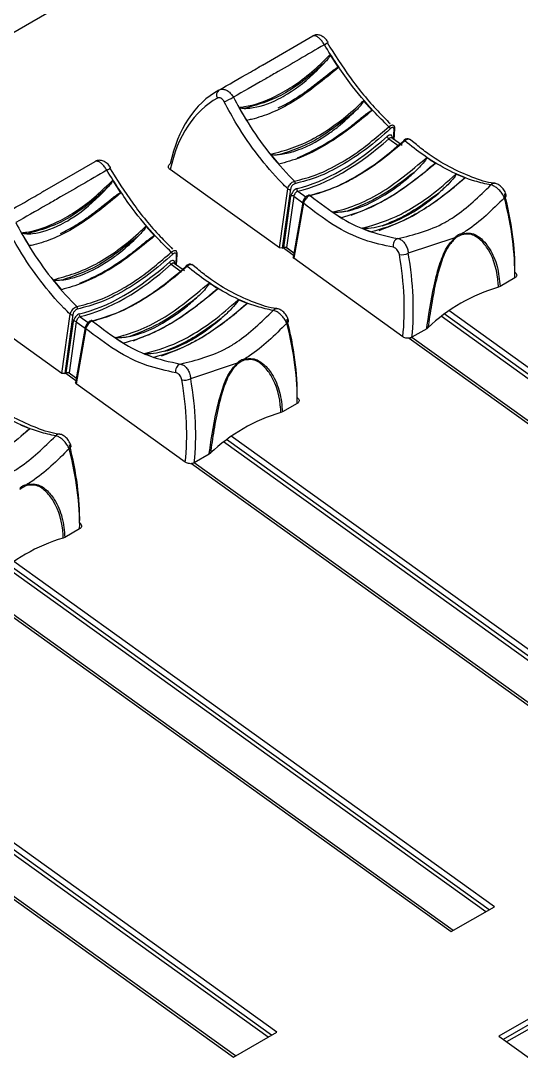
# Model space of a CAD drawing. Header units: inches. Extents: x 1.2 to 43.4, y 1.7 to 28.6.
# Drawn here: x 6.815 to 7.936, y 14.562 to 16.892 of the extents above; entities that cross this region are included whole.
import ezdxf

# ---------------------------------------------------------------- set-up
doc = ezdxf.new("R2010")
doc.units = ezdxf.units.IN
doc.header["$MEASUREMENT"] = 0

msp = doc.modelspace()

# ---------------------------------------------------------------- linework, layer by layer
for p, q in [((12.3361, 20.0625), (2.016, 14.1048)), ((7.3565, 16.7929), (7.469, 16.8582)), ((7.5265, 16.7876), (7.5082, 16.8164)), ((7.602, 16.6911), (7.5825, 16.7128)), ((7.3035, 16.6982), (7.3209, 16.6689)), ((7.65, 16.6265), (7.6511, 16.6487)), ((7.6512, 16.6256), (7.6524, 16.6508)), ((7.6391, 16.6277), (7.6623, 16.611)), ((7.6457, 16.6296), (7.6456, 16.6296)), ((7.6688, 16.613), (7.6457, 16.6296)), ((7.647, 16.6305), (7.6469, 16.6287)), ((7.6979, 16.6173), (7.6857, 16.6269)), ((7.3747, 16.593), (7.3932, 16.5706)), ((6.8694, 16.5116), (6.9819, 16.577)), ((7.3942, 16.383), (7.15, 16.5586)), ((7.8098, 16.5399), (7.7893, 16.5483)), ((7.0394, 16.5064), (7.0211, 16.5352)), ((7.3942, 16.383), (7.4128, 16.5155)), ((7.4193, 16.5149), (7.4007, 16.3825)), ((7.4039, 16.3844), (7.4201, 16.4995)), ((7.4265, 16.4989), (7.4104, 16.384)), ((7.4265, 16.4989), (7.4466, 16.4845)), ((7.4356, 16.5102), (7.4536, 16.4973)), ((7.9021, 16.5015), (7.902, 16.5018)), ((7.4468, 16.4858), (7.4251, 16.3623)), ((7.4481, 16.4833), (7.4264, 16.3598)), ((7.1149, 16.4099), (7.0954, 16.4316)), ((7.5797, 16.4273), (7.6004, 16.419)), ((6.8164, 16.417), (6.8338, 16.3877)), ((7.7871, 16.406), (7.6827, 16.3712)), ((7.4007, 16.3825), (7.3942, 16.383)), ((7.4007, 16.3825), (7.4039, 16.3844)), ((7.4029, 16.3838), (7.426, 16.3672)), ((7.4104, 16.384), (7.4039, 16.3844)), ((7.4268, 16.3716), (7.4084, 16.3849)), ((7.4104, 16.384), (7.4269, 16.3721)), ((7.1629, 16.3453), (7.164, 16.3675)), ((7.1641, 16.3444), (7.1653, 16.3695)), ((7.4264, 16.3598), (7.4251, 16.3623)), ((7.6707, 16.1842), (7.4264, 16.3598)), ((7.152, 16.3465), (7.1752, 16.3298)), ((7.1586, 16.3483), (7.1585, 16.3484)), ((7.1817, 16.3318), (7.1586, 16.3484)), ((7.1599, 16.3493), (7.1598, 16.3475)), ((7.2107, 16.3361), (7.1986, 16.3457)), ((6.8876, 16.3118), (6.9061, 16.2894)), ((7.9213, 16.3158), (7.8882, 16.2967)), ((7.8882, 16.2967), (7.8847, 16.2951)), ((6.9071, 16.1018), (6.6629, 16.2774)), ((7.3227, 16.2587), (7.3022, 16.2671)), ((8.8498, 15.4688), (7.7737, 16.2426)), ((6.9071, 16.1018), (6.9257, 16.2343)), ((6.9322, 16.2337), (6.9136, 16.1013)), ((6.9168, 16.1032), (6.933, 16.2183)), ((6.9394, 16.2177), (6.9233, 16.1028)), ((6.9394, 16.2177), (6.9595, 16.2033)), ((6.9485, 16.229), (6.9664, 16.2161)), ((7.4149, 16.2203), (7.4149, 16.2206)), ((8.8304, 15.4576), (7.7562, 16.2299)), ((8.8382, 15.4621), (7.7631, 16.2351)), ((6.9597, 16.2046), (6.938, 16.0811)), ((6.961, 16.2021), (6.9393, 16.0786)), ((7.724, 16.2019), (7.6909, 16.1828)), ((7.7268, 16.204), (7.724, 16.2019)), ((7.6849, 16.181), (8.753, 15.4129)), ((8.7575, 15.4155), (7.6906, 16.1827)), ((7.0926, 16.1461), (7.1133, 16.1378)), ((7.3, 16.1248), (7.1956, 16.09)), ((6.9136, 16.1013), (6.9071, 16.1018)), ((6.9136, 16.1013), (6.9168, 16.1032)), ((6.9158, 16.1026), (6.9389, 16.086)), ((6.9233, 16.1028), (6.9168, 16.1032)), ((6.9397, 16.0904), (6.9212, 16.1037)), ((6.9233, 16.1028), (6.9398, 16.0909)), ((6.9393, 16.0786), (6.938, 16.0811)), ((7.1836, 15.9029), (6.9393, 16.0786)), ((7.4342, 16.0346), (7.4011, 16.0155)), ((7.4011, 16.0155), (7.3975, 16.0139)), ((6.8355, 15.9775), (6.8151, 15.9859)), ((8.3627, 15.1876), (7.2866, 15.9614)), ((6.9278, 15.9391), (6.9277, 15.9394)), ((8.3432, 15.1763), (7.2691, 15.9487)), ((8.351, 15.1808), (7.276, 15.9539)), ((7.2369, 15.9207), (7.2038, 15.9016)), ((7.2397, 15.9228), (7.2369, 15.9207)), ((7.1978, 15.8998), (8.2659, 15.1317)), ((8.2704, 15.1343), (7.2035, 15.9015)), ((6.9471, 15.7534), (6.914, 15.7343)), ((6.914, 15.7343), (6.9104, 15.7327)), ((7.8561, 14.8951), (6.782, 15.6675)), ((7.8639, 14.8996), (6.7889, 15.6727)), ((7.8756, 14.9064), (6.7995, 15.6802)), ((6.7107, 15.6186), (7.7788, 14.8505)), ((7.7833, 14.8531), (6.7164, 15.6203)), ((7.369, 14.6139), (6.2949, 15.3863)), ((7.3768, 14.6184), (6.3018, 15.3915)), ((7.3885, 14.6252), (6.3124, 15.399)), ((6.2236, 15.3374), (7.2917, 14.5693)), ((7.2962, 14.5719), (6.2293, 15.339)), ((7.7788, 14.8505), (7.8756, 14.9064)), ((8.2256, 14.8126), (7.8852, 14.6161)), ((8.224, 14.7986), (7.8953, 14.6089)), ((8.2239, 14.7885), (7.903, 14.6033)), ((7.2917, 14.5693), (7.3885, 14.6252)), ((7.8852, 14.6161), (8.1586, 14.4195))]:
    msp.add_line(p, q)
at = {"flags": 128}
for points in [[(7.6723, 16.6239), (7.6724, 16.6239), (7.6728, 16.624), (7.6732, 16.6239), (7.6737, 16.6237), (7.6744, 16.6234), (7.675, 16.6229)], [(7.8979, 16.4954), (7.8997, 16.4967), (7.901, 16.498), (7.9018, 16.4994), (7.9022, 16.5006), (7.9021, 16.5015)], [(7.1852, 16.3427), (7.1853, 16.3427), (7.1856, 16.3428), (7.1861, 16.3427), (7.1866, 16.3425), (7.1873, 16.3422), (7.1879, 16.3417)], [(7.4108, 16.2142), (7.4126, 16.2155), (7.4139, 16.2168), (7.4147, 16.2182), (7.415, 16.2194), (7.4149, 16.2203)], [(6.9237, 15.933), (6.9255, 15.9343), (6.9268, 15.9356), (6.9276, 15.937), (6.9279, 15.9382), (6.9278, 15.9391)]]:
    msp.add_lwpolyline(points, dxfattribs=at)
for centre, radius, start, end in [((7.4753, 16.8766), 0.0428, 297.3118, 310.9943), ((7.2666, 16.7264), 0.0131, 127.163, 213.8889), ((6.6713, 17.8966), 1.329, 296.8121, 297.8003), ((7.6327, 16.6464), 0.0106, 21.5822, 51.6612), ((7.6498, 16.651), 0.00263, 298.4953, 353.1506), ((7.645, 16.6362), 0.0103, 199.6557, 235.2398), ((7.6485, 16.6279), 0.00302, 120.564, 150.5224), ((7.6731, 16.6232), 0.00101, 142.0854, 203.2951), ((6.9882, 16.5954), 0.0428, 297.3118, 310.9943), ((7.4236, 16.5289), 0.00575, 341.645, 41.8254), ((7.8757, 16.5179), 0.0101, 83.9843, 141.2611), ((7.4166, 16.5211), 0.00675, 236.3057, 293.6507), ((7.4228, 16.4933), 0.00675, 56.3071, 113.6461), ((7.4391, 16.5146), 0.0057, 162.5333, 231.1743), ((7.4609, 16.4983), 0.00314, 46.5134, 100.3833), ((7.4495, 16.4856), 0.00267, 175.7105, 239.3007), ((7.6647, 16.3892), 0.0157, 108.7616, 197.2758), ((7.7675, 16.3988), 0.0209, 14.6957, 20.0139), ((7.7796, 16.4141), 0.0231, 356.756, 2.2007), ((7.1456, 16.3652), 0.0106, 21.5803, 51.6625), ((7.1627, 16.3698), 0.00263, 298.4953, 353.1506), ((7.6683, 16.4009), 0.033, 260.5459, 295.8415), ((7.1578, 16.355), 0.0103, 199.6561, 235.2399), ((7.1614, 16.3467), 0.00302, 120.564, 150.5224), ((7.186, 16.342), 0.00101, 142.0932, 203.2874), ((7.9939, 15.9237), 0.3872, 106.3815, 133.6131), ((6.9365, 16.2477), 0.00575, 341.6441, 41.8264), ((7.3886, 16.2367), 0.0101, 83.9842, 141.2611), ((6.9294, 16.2399), 0.00675, 236.3044, 293.6526), ((6.9357, 16.2121), 0.00675, 56.3057, 113.648), ((6.952, 16.2334), 0.0057, 162.5333, 231.1752), ((6.9738, 16.2171), 0.00314, 46.5124, 100.3843), ((6.9623, 16.2044), 0.00267, 175.7135, 239.3022), ((7.2804, 16.1176), 0.0209, 14.6953, 20.0144), ((7.2925, 16.1329), 0.0231, 356.7519, 2.2048), ((7.1776, 16.1079), 0.0157, 108.7619, 197.2754), ((7.1812, 16.1197), 0.033, 260.5457, 295.8417), ((7.5067, 15.6425), 0.3872, 106.3815, 133.6131), ((6.9014, 15.9555), 0.0101, 83.9846, 141.2608), ((6.8053, 15.8517), 0.0232, 356.7639, 2.1927), ((7.0196, 15.3613), 0.3872, 106.3815, 133.6131)]:
    msp.add_arc(centre, radius, start, end)
for centre, major_axis, ratio, start_param, end_param in [((7.4906, 16.3045), (-0.2278, 0.4346), 0.609477, 0.015514, 0.635757), ((7.4806, 16.2992), (-0.2206, 0.4222), 0.610422, 0.01635, 0.636592), ((7.6372, 16.6243), (0.0079, 0.0113), 0.513883, 5.597097, 7.424621), ((7.5675, 16.9179), (0.2683, 0.3841), 0.513883, 3.664852, 4.283029), ((7.5707, 16.9157), (0.2709, 0.3878), 0.513775, 3.664923, 4.2831), ((7.6404, 16.622), (0.00521, 0.00757), 0.519406, 6.272431, 7.420905), ((7.4298, 16.5046), (0.0079, 0.0113), 0.513883, 0.52326, 2.350784), ((7.433, 16.5023), (0.00521, 0.00757), 0.519406, 0.519543, 2.347068), ((7.4932, 16.6121), (-0.324, 0.5157), 0.54313, 3.836956, 4.184286), ((7.483, 16.6057), (-0.3312, 0.5282), 0.54393, 3.83737, 4.1847), ((7.2401, 16.466), (-0.2821, 0.5398), 0.610422, 3.882904, 4.230235), ((7.2502, 16.4713), (-0.2893, 0.5523), 0.609678, 3.882247, 4.229577), ((7.0803, 16.6367), (0.2683, 0.3841), 0.513883, 3.664852, 4.283029), ((7.0836, 16.6345), (0.2709, 0.3878), 0.513775, 3.664923, 4.2831), ((7.1501, 16.3431), (0.0079, 0.0113), 0.513883, 5.597097, 7.424621), ((7.1533, 16.3408), (0.00521, 0.00757), 0.519406, 6.272431, 7.420905), ((6.9427, 16.2233), (0.0079, 0.0113), 0.513883, 0.52326, 2.350784), ((6.9459, 16.2211), (0.00521, 0.00757), 0.519406, 0.519543, 2.347068), ((7.0061, 16.3309), (-0.324, 0.5157), 0.54313, 3.836956, 4.184286), ((6.9959, 16.3245), (-0.3312, 0.5282), 0.54393, 3.83737, 4.1847), ((6.753, 16.1848), (-0.2821, 0.5398), 0.610422, 3.882904, 4.230235), ((6.7631, 16.1901), (-0.2893, 0.5523), 0.609678, 3.882247, 4.229577), ((6.5189, 16.0497), (-0.324, 0.5157), 0.54313, 3.836956, 4.184286), ((6.5087, 16.0433), (-0.3312, 0.5282), 0.54393, 3.83737, 4.1847)]:
    msp.add_ellipse(centre, major_axis=major_axis, ratio=ratio, start_param=start_param, end_param=end_param)
for points, knots in [([(7.4949, 16.8386), (7.4932, 16.8413), (7.4899, 16.8466), (7.4839, 16.8531), (7.4779, 16.8575), (7.4727, 16.8594), (7.4702, 16.8586), (7.469, 16.8582)], [0, 0, 0, 0, 0.203818, 0.406001, 0.610551, 0.821315, 1, 1, 1, 1]), ([(7.5031, 16.8442), (7.5025, 16.8454), (7.5001, 16.8497), (7.494, 16.8556), (7.4857, 16.8602), (7.4774, 16.861), (7.4716, 16.8601), (7.4694, 16.8584), (7.4692, 16.8581)], [0, 0, 0, 0, 0.09342, 0.344969, 0.591027, 0.791063, 0.975794, 1, 1, 1, 1]), ([(7.4949, 16.8386), (7.457, 16.8165), (7.4095, 16.7888), (7.3416, 16.7498), (7.3131, 16.7335), (7.2912, 16.721)], [0, 0, 0, 0, 0.4818281, 0.6030626, 1, 1, 1, 1]), ([(7.6393, 16.6547), (7.6278, 16.6662), (7.5974, 16.6964), (7.5468, 16.7567), (7.5133, 16.8096), (7.4949, 16.8386)], [0, 0, 0, 0, 0.215851, 0.569406, 1, 1, 1, 1]), ([(7.5012, 16.8435), (7.518, 16.8168), (7.5523, 16.7624), (7.6017, 16.7023), (7.633, 16.6712), (7.6424, 16.6619)], [0, 0, 0, 0, 0.402745, 0.820823, 1, 1, 1, 1]), ([(7.3035, 16.6982), (7.3077, 16.6987), (7.3335, 16.7017), (7.3896, 16.7212), (7.4567, 16.7659), (7.4962, 16.8046), (7.5082, 16.8164)], [0, 0, 0, 0, 0.066937, 0.41117, 0.821319, 1, 1, 1, 1]), ([(7.4975, 16.8007), (7.4896, 16.7934), (7.4537, 16.7597), (7.3898, 16.7156), (7.339, 16.702), (7.3157, 16.6958)], [0, 0, 0, 0, 0.132152, 0.602042, 1, 1, 1, 1]), ([(7.3157, 16.6958), (7.3199, 16.696), (7.3435, 16.697), (7.3768, 16.708), (7.4279, 16.7367), (7.4643, 16.7653), (7.4913, 16.7941), (7.4975, 16.8007)], [0, 0, 0, 0, 0.076489, 0.432336, 0.5397204, 0.8933446, 1, 1, 1, 1]), ([(7.5082, 16.8164), (7.5083, 16.8163), (7.5083, 16.8161), (7.5083, 16.8154), (7.5074, 16.8131), (7.5037, 16.8079), (7.5, 16.8036), (7.4975, 16.8007)], [0, 0, 0, 0, 0.013151, 0.033535, 0.099386, 0.40796, 1, 1, 1, 1]), ([(7.2587, 16.7368), (7.2809, 16.7495), (7.3077, 16.7648), (7.3411, 16.784), (7.347, 16.7873)], [0, 0, 0, 0, 0.824174, 1, 1, 1, 1]), ([(7.5265, 16.7876), (7.4943, 16.761), (7.4296, 16.7074), (7.3644, 16.6796), (7.33, 16.6708), (7.3245, 16.6697), (7.3209, 16.6689)], [0, 0, 0, 0, 0.45231, 0.909806, 0.94102, 1, 1, 1, 1]), ([(7.3565, 16.7929), (7.3557, 16.7924), (7.3537, 16.7912), (7.3501, 16.7892), (7.3476, 16.7877), (7.347, 16.7873)], [0, 0, 0, 0, 0.350006, 0.834653, 1, 1, 1, 1]), ([(7.4506, 16.7315), (7.4528, 16.7332), (7.4638, 16.7412), (7.4792, 16.7533), (7.4957, 16.7665), (7.5053, 16.7741), (7.5118, 16.7792), (7.5163, 16.7825), (7.5193, 16.7846), (7.5215, 16.7859), (7.523, 16.7868), (7.524, 16.7873), (7.5247, 16.7876), (7.5253, 16.7878), (7.5258, 16.7879), (7.5261, 16.7878), (7.5263, 16.7878), (7.5264, 16.7877), (7.5265, 16.7876), (7.5265, 16.7876)], [0, 0, 0, 0, 0.091006, 0.455539, 0.633537, 0.753181, 0.833287, 0.886891, 0.92283, 0.947013, 0.963371, 0.974516, 0.982187, 0.987542, 0.993247, 0.99559, 0.997954, 0.99954, 1, 1, 1, 1]), ([(7.2587, 16.7368), (7.2605, 16.7376), (7.2645, 16.7392), (7.2718, 16.7385), (7.2793, 16.735), (7.2862, 16.729), (7.2895, 16.7237), (7.2912, 16.721)], [0, 0, 0, 0, 0.178685, 0.389449, 0.593999, 0.796182, 1, 1, 1, 1]), ([(7.3916, 16.6969), (7.4028, 16.7026), (7.4222, 16.7124), (7.4421, 16.7259), (7.4506, 16.7315)], [0, 0, 0, 0, 0.575003, 1, 1, 1, 1]), ([(7.2708, 16.7105), (7.27, 16.7118), (7.2684, 16.7146), (7.2651, 16.7176), (7.2616, 16.7196), (7.2583, 16.7201), (7.2566, 16.7194), (7.2558, 16.7191)], [0, 0, 0, 0, 0.2008915, 0.4016066, 0.6065538, 0.8192616, 1, 1, 1, 1]), ([(7.4128, 16.5155), (7.4082, 16.5201), (7.3853, 16.543), (7.3457, 16.5896), (7.3029, 16.6513), (7.28, 16.6934), (7.2708, 16.7105)], [0, 0, 0, 0, 0.0850769, 0.420491, 0.7656322, 1, 1, 1, 1]), ([(7.2912, 16.721), (7.3002, 16.7044), (7.322, 16.6642), (7.3635, 16.6041), (7.4016, 16.5592), (7.4239, 16.5368), (7.4279, 16.5327)], [0, 0, 0, 0, 0.236391, 0.574704, 0.922829, 1, 1, 1, 1]), ([(7.3747, 16.593), (7.4066, 16.6017), (7.4405, 16.611), (7.5071, 16.6491), (7.5451, 16.6772), (7.5788, 16.7094), (7.5825, 16.7128)], [0, 0, 0, 0, 0.473155, 0.503814, 0.94637, 1, 1, 1, 1]), ([(7.5825, 16.7128), (7.5825, 16.7128), (7.5826, 16.7126), (7.5826, 16.7122), (7.5823, 16.7108), (7.5793, 16.7059), (7.5733, 16.6988), (7.5676, 16.6929), (7.5649, 16.6902)], [0, 0, 0, 0, 0.007106, 0.017077, 0.044409, 0.156027, 0.599107, 1, 1, 1, 1]), ([(7.3157, 16.6958), (7.3138, 16.6958), (7.3101, 16.696), (7.3062, 16.6963), (7.304, 16.6977), (7.3037, 16.6979), (7.3035, 16.6981), (7.3035, 16.6982)], [0, 0, 0, 0, 0.465911, 0.933714, 0.960503, 0.987535, 1, 1, 1, 1]), ([(7.602, 16.6911), (7.5711, 16.6658), (7.5353, 16.6365), (7.4817, 16.6046), (7.4416, 16.5842), (7.4091, 16.5751), (7.3932, 16.5706)], [0, 0, 0, 0, 0.428705, 0.496172, 0.75297, 1, 1, 1, 1]), ([(7.5649, 16.6902), (7.5342, 16.6656), (7.4766, 16.6196), (7.421, 16.6009), (7.3951, 16.5922)], [0, 0, 0, 0, 0.5335981, 1, 1, 1, 1]), ([(7.3951, 16.5922), (7.4055, 16.5942), (7.4398, 16.601), (7.4853, 16.625), (7.5319, 16.6593), (7.552, 16.6781), (7.5649, 16.6902)], [0, 0, 0, 0, 0.1942235, 0.6419527, 0.7712904, 1, 1, 1, 1]), ([(7.5483, 16.6508), (7.5505, 16.6526), (7.5615, 16.6614), (7.5756, 16.6732), (7.5891, 16.6837), (7.5941, 16.6873), (7.5965, 16.6889), (7.5981, 16.6899), (7.5993, 16.6906), (7.6001, 16.6909), (7.6008, 16.6912), (7.6012, 16.6913), (7.6016, 16.6913), (7.6019, 16.6912), (7.602, 16.6911), (7.602, 16.6911)], [0, 0, 0, 0, 0.129538, 0.648395, 0.820157, 0.877618, 0.916415, 0.942709, 0.960626, 0.97293, 0.981482, 0.990416, 0.994075, 0.997768, 1, 1, 1, 1]), ([(7.4279, 16.5327), (7.4445, 16.537), (7.4776, 16.5457), (7.5153, 16.5644), (7.544, 16.5812), (7.5803, 16.6041), (7.6141, 16.6331), (7.6393, 16.6547)], [0, 0, 0, 0, 0.248411, 0.496821, 0.527006, 0.647843, 1, 1, 1, 1]), ([(7.6426, 16.6503), (7.6248, 16.6347), (7.5887, 16.6031), (7.5338, 16.5674), (7.4796, 16.5402), (7.4461, 16.5315), (7.4291, 16.5271)], [0, 0, 0, 0, 0.247956, 0.503297, 0.748099, 1, 1, 1, 1]), ([(7.4347, 16.585), (7.4532, 16.5934), (7.4764, 16.6039), (7.5146, 16.6269), (7.5339, 16.6406), (7.5483, 16.6508)], [0, 0, 0, 0, 0.499888, 0.626785, 1, 1, 1, 1]), ([(7.6393, 16.6547), (7.6404, 16.6557), (7.6427, 16.6575), (7.6459, 16.6587), (7.6484, 16.6589), (7.6494, 16.6581), (7.6498, 16.6577)], [0, 0, 0, 0, 0.2671649, 0.534225, 0.8009564, 1, 1, 1, 1]), ([(7.6511, 16.6487), (7.6511, 16.6492), (7.6511, 16.6505), (7.6504, 16.652), (7.649, 16.653), (7.6471, 16.6531), (7.6448, 16.6522), (7.6433, 16.6509), (7.6426, 16.6503)], [0, 0, 0, 0, 0.108567, 0.292198, 0.471518, 0.647893, 0.823949, 1, 1, 1, 1]), ([(7.6498, 16.6577), (7.65, 16.6576), (7.6503, 16.6575), (7.6504, 16.6572), (7.6504, 16.6572)], [0, 0, 0, 0, 0.724992, 1, 1, 1, 1]), ([(7.6523, 16.6507), (7.6524, 16.6509), (7.6527, 16.6525), (7.6519, 16.6549), (7.6509, 16.6572), (7.6499, 16.6578), (7.6499, 16.6578)], [0, 0, 0, 0, 0.065466, 0.570668, 0.98915, 1, 1, 1, 1]), ([(7.4581, 16.4992), (7.4744, 16.5037), (7.5075, 16.5128), (7.5611, 16.5397), (7.6167, 16.5755), (7.6535, 16.6069), (7.6722, 16.6228)], [0, 0, 0, 0, 0.243757, 0.494258, 0.743515, 1, 1, 1, 1]), ([(7.675, 16.6229), (7.6568, 16.6074), (7.6204, 16.5763), (7.5813, 16.551), (7.5523, 16.5347), (7.5171, 16.5163), (7.486, 16.5073), (7.4631, 16.5005)], [0, 0, 0, 0, 0.252922, 0.505844, 0.535964, 0.656537, 1, 1, 1, 1]), ([(7.6856, 16.6261), (7.6855, 16.6261), (7.6848, 16.627), (7.6825, 16.6277), (7.6795, 16.6278), (7.6761, 16.6267), (7.6736, 16.6252), (7.6724, 16.6239), (7.6723, 16.6238)], [0, 0, 0, 0, 0.020732, 0.2419274, 0.4447026, 0.6787662, 0.9825414, 1, 1, 1, 1]), ([(7.6852, 16.6263), (7.6846, 16.6266), (7.6832, 16.6272), (7.6801, 16.6264), (7.6773, 16.6248), (7.6756, 16.6234), (7.675, 16.6229)], [0, 0, 0, 0, 0.272879, 0.566371, 0.859054, 1, 1, 1, 1]), ([(7.8678, 16.5242), (7.8558, 16.5267), (7.8261, 16.5331), (7.7754, 16.5544), (7.7225, 16.5854), (7.6891, 16.6118), (7.675, 16.6229)], [0, 0, 0, 0, 0.196947, 0.486123, 0.783684, 1, 1, 1, 1]), ([(7.8768, 16.5281), (7.8759, 16.5282), (7.8601, 16.5293), (7.8258, 16.5408), (7.7752, 16.5636), (7.7319, 16.5895), (7.7063, 16.6104), (7.6979, 16.6173)], [0, 0, 0, 0, 0.016398, 0.300191, 0.579937, 0.861129, 1, 1, 1, 1]), ([(7.3951, 16.5922), (7.3932, 16.5919), (7.3897, 16.5915), (7.3852, 16.5913), (7.3819, 16.5914), (7.3797, 16.5915), (7.3781, 16.5917), (7.377, 16.592), (7.3763, 16.5922), (7.3757, 16.5924), (7.3752, 16.5926), (7.3749, 16.5928), (7.3748, 16.5929), (7.3747, 16.593), (7.3747, 16.593)], [0, 0, 0, 0, 0.298507, 0.528196, 0.683026, 0.787321, 0.857599, 0.905035, 0.937178, 0.959117, 0.981431, 0.990198, 0.996887, 1, 1, 1, 1]), ([(7.0078, 16.5574), (7.0061, 16.5601), (7.0028, 16.5654), (6.9968, 16.5719), (6.9908, 16.5763), (6.9856, 16.5782), (6.9831, 16.5774), (6.9819, 16.577)], [0, 0, 0, 0, 0.203818, 0.406001, 0.610551, 0.821315, 1, 1, 1, 1]), ([(7.016, 16.563), (7.0154, 16.5642), (7.013, 16.5685), (7.0069, 16.5744), (6.9986, 16.579), (6.9903, 16.5798), (6.9845, 16.5789), (6.9823, 16.5771), (6.9821, 16.5769)], [0, 0, 0, 0, 0.09342, 0.344969, 0.591026, 0.791063, 0.975795, 1, 1, 1, 1]), ([(7.15, 16.5586), (7.1489, 16.5595), (7.1469, 16.5612), (7.1456, 16.5644), (7.1459, 16.5675), (7.1476, 16.57), (7.1493, 16.5712), (7.15, 16.5717)], [0, 0, 0, 0, 0.214808, 0.429668, 0.64421, 0.858604, 1, 1, 1, 1]), ([(7.5129, 16.4636), (7.5134, 16.4637), (7.5302, 16.4671), (7.5652, 16.478), (7.636, 16.512), (7.6891, 16.5563), (7.724, 16.5855)], [0, 0, 0, 0, 0.007572, 0.255601, 0.510614, 1, 1, 1, 1]), ([(7.744, 16.5725), (7.7134, 16.5476), (7.6767, 16.5176), (7.6253, 16.487), (7.5842, 16.4657), (7.5519, 16.4563), (7.5334, 16.4509)], [0, 0, 0, 0, 0.420318, 0.505078, 0.717723, 1, 1, 1, 1]), ([(7.724, 16.5855), (7.724, 16.5855), (7.7241, 16.5854), (7.7242, 16.5851), (7.7241, 16.5843), (7.7225, 16.5811), (7.7138, 16.5695), (7.7038, 16.5599), (7.6958, 16.5522)], [0, 0, 0, 0, 0.004434, 0.010164, 0.020996, 0.068057, 0.253997, 1, 1, 1, 1]), ([(7.7237, 16.5572), (7.725, 16.5583), (7.7279, 16.5609), (7.732, 16.5644), (7.7357, 16.5674), (7.7382, 16.5693), (7.7399, 16.5706), (7.7412, 16.5714), (7.7421, 16.572), (7.7427, 16.5723), (7.7433, 16.5725), (7.7437, 16.5725), (7.7439, 16.5725), (7.7439, 16.5725), (7.744, 16.5725)], [0, 0, 0, 0, 0.206335, 0.462948, 0.636171, 0.753248, 0.832567, 0.886509, 0.923411, 0.948904, 0.975513, 0.986143, 0.994939, 1, 1, 1, 1]), ([(7.744, 16.5725), (7.7435, 16.5727), (7.7375, 16.5765), (7.7308, 16.5808), (7.7246, 16.5851), (7.724, 16.5855)], [0, 0, 0, 0, 0.066272, 0.901769, 1, 1, 1, 1]), ([(7.0078, 16.5574), (6.9698, 16.5353), (6.9224, 16.5076), (6.8545, 16.4686), (6.8259, 16.4523), (6.8041, 16.4398)], [0, 0, 0, 0, 0.481828, 0.603063, 1, 1, 1, 1]), ([(7.1522, 16.3735), (7.1407, 16.385), (7.1103, 16.4152), (7.0597, 16.4755), (7.0262, 16.5284), (7.0078, 16.5574)], [0, 0, 0, 0, 0.215851, 0.569406, 1, 1, 1, 1]), ([(7.0141, 16.5623), (7.0309, 16.5356), (7.0652, 16.4812), (7.1146, 16.4211), (7.1459, 16.39), (7.1553, 16.3807)], [0, 0, 0, 0, 0.402745, 0.820823, 1, 1, 1, 1]), ([(7.6958, 16.5522), (7.6712, 16.5335), (7.6208, 16.495), (7.5716, 16.4756), (7.5463, 16.4657)], [0, 0, 0, 0, 0.487974, 1, 1, 1, 1]), ([(7.5463, 16.4657), (7.5538, 16.4677), (7.5872, 16.4766), (7.6295, 16.4996), (7.6721, 16.5313), (7.6868, 16.5443), (7.6958, 16.5522)], [0, 0, 0, 0, 0.1567213, 0.7021666, 0.8180982, 1, 1, 1, 1]), ([(7.5547, 16.4565), (7.5798, 16.4665), (7.6108, 16.4789), (7.6647, 16.5113), (7.6924, 16.5322), (7.7139, 16.5485)], [0, 0, 0, 0, 0.491015, 0.605205, 1, 1, 1, 1]), ([(7.5797, 16.4273), (7.6084, 16.4355), (7.6426, 16.4454), (7.6942, 16.4741), (7.7355, 16.5009), (7.7702, 16.5315), (7.7893, 16.5483)], [0, 0, 0, 0, 0.422733, 0.503536, 0.726272, 1, 1, 1, 1]), ([(7.7893, 16.5483), (7.7893, 16.5483), (7.7894, 16.5482), (7.7895, 16.5481), (7.7895, 16.5476), (7.7886, 16.5454), (7.7829, 16.5374), (7.7702, 16.5233), (7.7578, 16.5121), (7.7509, 16.5059)], [0, 0, 0, 0, 0.003019, 0.006717, 0.013212, 0.034271, 0.132437, 0.522425, 1, 1, 1, 1]), ([(6.8164, 16.417), (6.8206, 16.4175), (6.8464, 16.4205), (6.9025, 16.44), (6.9696, 16.4847), (7.0091, 16.5234), (7.0211, 16.5352)], [0, 0, 0, 0, 0.066937, 0.41117, 0.821319, 1, 1, 1, 1]), ([(7.0104, 16.5195), (7.0025, 16.5122), (6.9665, 16.4785), (6.9027, 16.4344), (6.8519, 16.4208), (6.8286, 16.4146)], [0, 0, 0, 0, 0.132152, 0.602042, 1, 1, 1, 1]), ([(6.8286, 16.4146), (6.8328, 16.4147), (6.8564, 16.4158), (6.8897, 16.4268), (6.9408, 16.4555), (6.9772, 16.4841), (7.0042, 16.5129), (7.0104, 16.5195)], [0, 0, 0, 0, 0.0764886, 0.432336, 0.5397205, 0.8933448, 1, 1, 1, 1]), ([(7.0211, 16.5352), (7.0211, 16.5351), (7.0212, 16.5349), (7.0212, 16.5342), (7.0203, 16.5318), (7.0166, 16.5267), (7.0129, 16.5224), (7.0104, 16.5195)], [0, 0, 0, 0, 0.013151, 0.033535, 0.099386, 0.407959, 1, 1, 1, 1]), ([(7.4128, 16.5155), (7.4132, 16.5168), (7.414, 16.5194), (7.4165, 16.5237), (7.4197, 16.5276), (7.4232, 16.5306), (7.426, 16.5322), (7.4275, 16.5326), (7.4279, 16.5327)], [0, 0, 0, 0, 0.18697, 0.374498, 0.560681, 0.743147, 0.921862, 1, 1, 1, 1]), ([(7.4291, 16.5271), (7.4288, 16.527), (7.4278, 16.5267), (7.4258, 16.5257), (7.4235, 16.5235), (7.4214, 16.5208), (7.4199, 16.5177), (7.4195, 16.5159), (7.4193, 16.5149)], [0, 0, 0, 0, 0.077742, 0.255439, 0.437187, 0.62338, 0.811721, 1, 1, 1, 1]), ([(7.8098, 16.5399), (7.7924, 16.5251), (7.7575, 16.4954), (7.7201, 16.4709), (7.6921, 16.4547), (7.6557, 16.4352), (7.6241, 16.4259), (7.6004, 16.419)], [0, 0, 0, 0, 0.242688, 0.485375, 0.515758, 0.637393, 1, 1, 1, 1]), ([(7.6174, 16.4224), (7.6454, 16.433), (7.6994, 16.4535), (7.7574, 16.498), (7.7853, 16.5195)], [0, 0, 0, 0, 0.517847, 1, 1, 1, 1]), ([(7.6597, 16.404), (7.695, 16.4128), (7.7379, 16.4236), (7.8082, 16.4664), (7.8413, 16.4985), (7.8678, 16.5242)], [0, 0, 0, 0, 0.482262, 0.585618, 1, 1, 1, 1]), ([(7.7897, 16.5235), (7.7904, 16.5241), (7.7929, 16.5264), (7.7968, 16.5299), (7.8008, 16.5335), (7.8036, 16.5359), (7.8055, 16.5374), (7.8068, 16.5384), (7.8078, 16.5391), (7.8085, 16.5395), (7.8091, 16.5398), (7.8094, 16.5399), (7.8096, 16.5399), (7.8097, 16.5399), (7.8098, 16.5399)], [0, 0, 0, 0, 0.1101216, 0.4007393, 0.5967546, 0.7288896, 0.8179986, 0.8782075, 0.9190374, 0.9469136, 0.9747424, 0.9859569, 0.9950051, 1, 1, 1, 1]), ([(7.8979, 16.4954), (7.8966, 16.4982), (7.894, 16.5038), (7.8876, 16.5119), (7.8803, 16.5185), (7.8734, 16.5227), (7.8695, 16.5237), (7.8678, 16.5242)], [0, 0, 0, 0, 0.212332, 0.425634, 0.637855, 0.84454, 1, 1, 1, 1]), ([(7.9018, 16.5014), (7.9014, 16.503), (7.9003, 16.508), (7.8952, 16.5164), (7.8875, 16.5237), (7.8809, 16.5274), (7.8774, 16.5276), (7.8769, 16.5276)], [0, 0, 0, 0, 0.122722, 0.412964, 0.713724, 0.955456, 1, 1, 1, 1]), ([(6.7716, 16.4556), (6.7937, 16.4683), (6.8206, 16.4836), (6.854, 16.5028), (6.8599, 16.5061)], [0, 0, 0, 0, 0.824174, 1, 1, 1, 1]), ([(7.0394, 16.5064), (7.0072, 16.4797), (6.9425, 16.4262), (6.8772, 16.3984), (6.8429, 16.3896), (6.8374, 16.3885), (6.8338, 16.3877)], [0, 0, 0, 0, 0.45231, 0.909806, 0.94102, 1, 1, 1, 1]), ([(6.8694, 16.5116), (6.8686, 16.5112), (6.8666, 16.51), (6.863, 16.508), (6.8605, 16.5065), (6.8599, 16.5061)], [0, 0, 0, 0, 0.3500082, 0.8346502, 1, 1, 1, 1]), ([(6.9634, 16.4503), (6.9656, 16.452), (6.9767, 16.46), (6.9921, 16.4721), (7.0086, 16.4853), (7.0181, 16.4929), (7.0247, 16.498), (7.0292, 16.5012), (7.0322, 16.5034), (7.0344, 16.5047), (7.0358, 16.5056), (7.0369, 16.5061), (7.0376, 16.5064), (7.0382, 16.5066), (7.0387, 16.5066), (7.039, 16.5066), (7.0392, 16.5066), (7.0393, 16.5065), (7.0394, 16.5064), (7.0394, 16.5064)], [0, 0, 0, 0, 0.091005, 0.455538, 0.633537, 0.753181, 0.833286, 0.886891, 0.92283, 0.947013, 0.963371, 0.974516, 0.982188, 0.987542, 0.993247, 0.99559, 0.997954, 0.99954, 1, 1, 1, 1]), ([(7.4604, 16.5012), (7.4599, 16.5011), (7.4581, 16.5009), (7.4551, 16.499), (7.4514, 16.4956), (7.4484, 16.4909), (7.4469, 16.4876), (7.4468, 16.4859), (7.4468, 16.4858)], [0, 0, 0, 0, 0.074055, 0.270468, 0.511235, 0.746673, 0.985225, 1, 1, 1, 1]), ([(7.4631, 16.5005), (7.462, 16.5002), (7.4599, 16.4995), (7.4563, 16.4968), (7.453, 16.4933), (7.4503, 16.4893), (7.4487, 16.4858), (7.4482, 16.4839), (7.4481, 16.4833)], [0, 0, 0, 0, 0.1814904, 0.3629683, 0.5444304, 0.7262132, 0.9085023, 1, 1, 1, 1]), ([(7.4631, 16.5005), (7.4848, 16.4838), (7.5257, 16.4522), (7.5927, 16.4184), (7.6357, 16.4092), (7.6597, 16.404)], [0, 0, 0, 0, 0.334741, 0.629277, 1, 1, 1, 1]), ([(7.6246, 16.4327), (7.6276, 16.4336), (7.6566, 16.4424), (7.7001, 16.4645), (7.7391, 16.4963), (7.7509, 16.5059)], [0, 0, 0, 0, 0.07306, 0.718365, 1, 1, 1, 1]), ([(7.7509, 16.5059), (7.7299, 16.4905), (7.7029, 16.4708), (7.6606, 16.4474), (7.6398, 16.4389), (7.6246, 16.4327)], [0, 0, 0, 0, 0.497032, 0.634013, 1, 1, 1, 1]), ([(7.6497, 16.3845), (7.6281, 16.389), (7.584, 16.3981), (7.5151, 16.4317), (7.4703, 16.4662), (7.4481, 16.4833)], [0, 0, 0, 0, 0.327407, 0.667082, 1, 1, 1, 1]), ([(7.8979, 16.4954), (7.8708, 16.4686), (7.8401, 16.4383), (7.8065, 16.4174), (7.8027, 16.415)], [0, 0, 0, 0, 0.886617, 1, 1, 1, 1]), ([(6.9045, 16.4157), (6.9157, 16.4214), (6.9351, 16.4312), (6.955, 16.4446), (6.9634, 16.4503)], [0, 0, 0, 0, 0.575002, 1, 1, 1, 1]), ([(7.5463, 16.4657), (7.5443, 16.4653), (7.5395, 16.4643), (7.5328, 16.4633), (7.5267, 16.4627), (7.5226, 16.4626), (7.5197, 16.4626), (7.5177, 16.4627), (7.5162, 16.4628), (7.5152, 16.463), (7.5144, 16.4631), (7.5138, 16.4632), (7.5134, 16.4633), (7.5131, 16.4635), (7.5129, 16.4635), (7.5129, 16.4636), (7.5129, 16.4636)], [0, 0, 0, 0, 0.190858, 0.453323, 0.630175, 0.74941, 0.829902, 0.884356, 0.921316, 0.946528, 0.963862, 0.98007, 0.988478, 0.994453, 0.998623, 1, 1, 1, 1]), ([(7.5129, 16.4636), (7.5134, 16.4632), (7.5197, 16.4591), (7.5266, 16.4549), (7.5329, 16.4512), (7.5334, 16.4509)], [0, 0, 0, 0, 0.082514, 0.920631, 1, 1, 1, 1]), ([(6.9257, 16.2343), (6.9211, 16.2389), (6.8982, 16.2618), (6.8586, 16.3084), (6.8158, 16.3701), (6.7929, 16.4122), (6.7837, 16.4293)], [0, 0, 0, 0, 0.085077, 0.420491, 0.765632, 1, 1, 1, 1]), ([(6.8041, 16.4398), (6.813, 16.4232), (6.8349, 16.383), (6.8764, 16.3229), (6.9144, 16.278), (6.9367, 16.2556), (6.9408, 16.2515)], [0, 0, 0, 0, 0.2363914, 0.5747043, 0.9228292, 1, 1, 1, 1]), ([(6.8876, 16.3118), (6.9194, 16.3205), (6.9534, 16.3298), (7.02, 16.3678), (7.058, 16.396), (7.0917, 16.4282), (7.0954, 16.4316)], [0, 0, 0, 0, 0.473155, 0.503814, 0.94637, 1, 1, 1, 1]), ([(7.0954, 16.4316), (7.0954, 16.4316), (7.0955, 16.4314), (7.0955, 16.431), (7.0952, 16.4296), (7.0922, 16.4247), (7.0862, 16.4176), (7.0805, 16.4117), (7.0777, 16.409)], [0, 0, 0, 0, 0.0071065, 0.0170766, 0.0444092, 0.1560271, 0.5991077, 1, 1, 1, 1]), ([(7.6246, 16.4327), (7.6226, 16.4322), (7.6123, 16.4293), (7.6008, 16.4273), (7.5898, 16.4268), (7.5868, 16.4267), (7.5847, 16.4267), (7.5833, 16.4268), (7.5822, 16.4269), (7.5815, 16.4269), (7.5809, 16.427), (7.5804, 16.4271), (7.5801, 16.4272), (7.5798, 16.4272), (7.5797, 16.4273), (7.5797, 16.4273)], [0, 0, 0, 0, 0.143508, 0.718433, 0.80889, 0.869842, 0.911034, 0.938987, 0.958067, 0.971197, 0.980341, 0.990111, 0.994047, 0.998029, 1, 1, 1, 1]), ([(6.8286, 16.4146), (6.8267, 16.4146), (6.823, 16.4148), (6.8191, 16.4151), (6.8169, 16.4165), (6.8166, 16.4167), (6.8164, 16.4169), (6.8164, 16.417)], [0, 0, 0, 0, 0.465911, 0.933713, 0.960505, 0.987535, 1, 1, 1, 1]), ([(7.1149, 16.4099), (7.084, 16.3846), (7.0482, 16.3553), (6.9946, 16.3234), (6.9545, 16.303), (6.922, 16.2939), (6.9061, 16.2894)], [0, 0, 0, 0, 0.428705, 0.496171, 0.75297, 1, 1, 1, 1]), ([(7.0777, 16.409), (7.047, 16.3844), (6.9895, 16.3383), (6.9339, 16.3197), (6.908, 16.311)], [0, 0, 0, 0, 0.533598, 1, 1, 1, 1]), ([(6.908, 16.311), (6.9184, 16.313), (6.9526, 16.3198), (6.9982, 16.3438), (7.0448, 16.3781), (7.0649, 16.3969), (7.0777, 16.409)], [0, 0, 0, 0, 0.194224, 0.641953, 0.77129, 1, 1, 1, 1]), ([(7.0612, 16.3696), (7.0634, 16.3714), (7.0744, 16.3802), (7.0885, 16.392), (7.102, 16.4025), (7.107, 16.4061), (7.1093, 16.4077), (7.111, 16.4087), (7.1122, 16.4094), (7.113, 16.4097), (7.1136, 16.41), (7.1141, 16.4101), (7.1145, 16.4101), (7.1147, 16.41), (7.1148, 16.4099), (7.1149, 16.4099)], [0, 0, 0, 0, 0.129538, 0.648394, 0.820158, 0.877619, 0.916415, 0.942709, 0.960626, 0.97293, 0.981481, 0.990416, 0.994076, 0.997768, 1, 1, 1, 1]), ([(7.6004, 16.419), (7.6004, 16.419), (7.6003, 16.419), (7.6002, 16.4191), (7.6004, 16.4194), (7.6013, 16.4196), (7.6023, 16.4198), (7.6028, 16.4198)], [0, 0, 0, 0, 0.030351, 0.072704, 0.186462, 0.640504, 1, 1, 1, 1]), ([(7.6597, 16.404), (7.6614, 16.4036), (7.6653, 16.4026), (7.6715, 16.398), (7.6772, 16.3904), (7.6811, 16.3815), (7.6824, 16.3749), (7.6827, 16.3716), (7.6827, 16.3712)], [0, 0, 0, 0, 0.155397, 0.361998, 0.574132, 0.787348, 0.968028, 1, 1, 1, 1]), ([(7.724, 16.2019), (7.7244, 16.2049), (7.7295, 16.2385), (7.737, 16.2891), (7.7537, 16.3502), (7.7675, 16.3848), (7.7816, 16.4), (7.7871, 16.406)], [0, 0, 0, 0, 0.047044, 0.53055, 0.706931, 0.883365, 1, 1, 1, 1]), ([(7.7877, 16.4041), (7.7823, 16.3983), (7.7688, 16.3834), (7.7555, 16.3494), (7.7436, 16.3052), (7.7343, 16.2549), (7.7293, 16.221), (7.7268, 16.204)], [0, 0, 0, 0, 0.114747, 0.290047, 0.466606, 0.73294, 1, 1, 1, 1]), ([(7.7871, 16.406), (7.7885, 16.4076), (7.7921, 16.4116), (7.7977, 16.4146), (7.8015, 16.4149), (7.8027, 16.415)], [0, 0, 0, 0, 0.30403, 0.787472, 1, 1, 1, 1]), ([(7.8027, 16.4128), (7.7981, 16.4107), (7.793, 16.4084), (7.7883, 16.4046), (7.7877, 16.4041)], [0, 0, 0, 0, 0.882835, 1, 1, 1, 1]), ([(7.8027, 16.415), (7.8092, 16.4159), (7.8256, 16.4183), (7.8475, 16.4043), (7.8684, 16.3784), (7.884, 16.3417), (7.8868, 16.3117), (7.8882, 16.2967)], [0, 0, 0, 0, 0.116438, 0.292573, 0.468655, 0.733955, 1, 1, 1, 1]), ([(7.8847, 16.2951), (7.8846, 16.2976), (7.8833, 16.3271), (7.873, 16.3666), (7.8458, 16.4016), (7.8248, 16.4158), (7.809, 16.4136), (7.8027, 16.4128)], [0, 0, 0, 0, 0.045206, 0.532626, 0.709475, 0.885064, 1, 1, 1, 1]), ([(7.6629, 16.3683), (7.6625, 16.3699), (7.6617, 16.3731), (7.6591, 16.3778), (7.6559, 16.3815), (7.6526, 16.3838), (7.6506, 16.3843), (7.6497, 16.3845)], [0, 0, 0, 0, 0.214993, 0.430066, 0.642161, 0.846827, 1, 1, 1, 1]), ([(6.9408, 16.2515), (6.9574, 16.2558), (6.9905, 16.2645), (7.0282, 16.2832), (7.0569, 16.3), (7.0932, 16.3229), (7.127, 16.3519), (7.1522, 16.3735)], [0, 0, 0, 0, 0.248411, 0.496821, 0.527006, 0.647843, 1, 1, 1, 1]), ([(7.1555, 16.3691), (7.1377, 16.3535), (7.1015, 16.3219), (7.0467, 16.2861), (6.9925, 16.259), (6.959, 16.2503), (6.942, 16.2459)], [0, 0, 0, 0, 0.247956, 0.503297, 0.748099, 1, 1, 1, 1]), ([(6.9476, 16.3038), (6.9661, 16.3122), (6.9892, 16.3227), (7.0275, 16.3457), (7.0468, 16.3594), (7.0612, 16.3696)], [0, 0, 0, 0, 0.499888, 0.626786, 1, 1, 1, 1]), ([(7.1522, 16.3735), (7.1533, 16.3744), (7.1556, 16.3763), (7.1588, 16.3775), (7.1613, 16.3777), (7.1623, 16.3769), (7.1627, 16.3765)], [0, 0, 0, 0, 0.267165, 0.534223, 0.800956, 1, 1, 1, 1]), ([(7.164, 16.3675), (7.1639, 16.368), (7.1639, 16.3693), (7.1633, 16.3708), (7.1619, 16.3718), (7.16, 16.3719), (7.1577, 16.371), (7.1562, 16.3697), (7.1555, 16.3691)], [0, 0, 0, 0, 0.108566, 0.292197, 0.471515, 0.647891, 0.823946, 1, 1, 1, 1]), ([(7.1627, 16.3765), (7.1629, 16.3764), (7.1632, 16.3763), (7.1633, 16.376), (7.1633, 16.3759)], [0, 0, 0, 0, 0.7250073, 1, 1, 1, 1]), ([(7.1652, 16.3695), (7.1653, 16.3697), (7.1656, 16.3712), (7.1648, 16.3737), (7.1638, 16.376), (7.1628, 16.3766), (7.1628, 16.3766)], [0, 0, 0, 0, 0.065465, 0.570668, 0.98915, 1, 1, 1, 1]), ([(6.971, 16.218), (6.9873, 16.2225), (7.0204, 16.2316), (7.074, 16.2585), (7.1296, 16.2943), (7.1664, 16.3257), (7.1851, 16.3416)], [0, 0, 0, 0, 0.243757, 0.494258, 0.743515, 1, 1, 1, 1]), ([(7.1879, 16.3417), (7.1697, 16.3262), (7.1333, 16.2951), (7.0942, 16.2698), (7.0652, 16.2535), (7.03, 16.2351), (6.9989, 16.2261), (6.9759, 16.2193)], [0, 0, 0, 0, 0.252922, 0.505844, 0.535964, 0.656537, 1, 1, 1, 1]), ([(7.1984, 16.3449), (7.1984, 16.3449), (7.1976, 16.3458), (7.1954, 16.3465), (7.1923, 16.3466), (7.189, 16.3454), (7.1865, 16.344), (7.1853, 16.3427), (7.1852, 16.3426)], [0, 0, 0, 0, 0.020732, 0.241927, 0.444706, 0.678766, 0.982543, 1, 1, 1, 1]), ([(7.1981, 16.3451), (7.1975, 16.3454), (7.1961, 16.346), (7.193, 16.3452), (7.1902, 16.3436), (7.1885, 16.3422), (7.1879, 16.3417)], [0, 0, 0, 0, 0.272881, 0.566371, 0.859055, 1, 1, 1, 1]), ([(7.3807, 16.243), (7.3687, 16.2455), (7.339, 16.2519), (7.2883, 16.2732), (7.2354, 16.3042), (7.202, 16.3306), (7.1879, 16.3417)], [0, 0, 0, 0, 0.196947, 0.486123, 0.783684, 1, 1, 1, 1]), ([(7.3897, 16.2469), (7.3888, 16.247), (7.373, 16.2481), (7.3387, 16.2596), (7.2881, 16.2824), (7.2448, 16.3083), (7.2192, 16.3292), (7.2107, 16.3361)], [0, 0, 0, 0, 0.016398, 0.300191, 0.579937, 0.861129, 1, 1, 1, 1]), ([(6.908, 16.311), (6.906, 16.3107), (6.9026, 16.3103), (6.8981, 16.3101), (6.8948, 16.3102), (6.8925, 16.3103), (6.891, 16.3105), (6.8899, 16.3108), (6.8891, 16.311), (6.8886, 16.3112), (6.8881, 16.3114), (6.8878, 16.3116), (6.8877, 16.3117), (6.8876, 16.3118), (6.8876, 16.3118)], [0, 0, 0, 0, 0.298506, 0.528197, 0.683028, 0.78732, 0.857599, 0.905034, 0.93718, 0.959118, 0.98143, 0.990199, 0.996887, 1, 1, 1, 1]), ([(7.9214, 16.3289), (7.9224, 16.328), (7.9245, 16.3262), (7.9257, 16.3231), (7.9254, 16.3199), (7.9238, 16.3174), (7.922, 16.3163), (7.9213, 16.3158)], [0, 0, 0, 0, 0.214831, 0.429672, 0.644199, 0.858601, 1, 1, 1, 1]), ([(7.0257, 16.1824), (7.0262, 16.1825), (7.0431, 16.1859), (7.0781, 16.1968), (7.1489, 16.2308), (7.202, 16.2751), (7.2369, 16.3043)], [0, 0, 0, 0, 0.007572, 0.255601, 0.510614, 1, 1, 1, 1]), ([(7.2569, 16.2913), (7.2263, 16.2664), (7.1896, 16.2364), (7.1382, 16.2058), (7.0971, 16.1845), (7.0648, 16.1751), (7.0463, 16.1697)], [0, 0, 0, 0, 0.420318, 0.505078, 0.717723, 1, 1, 1, 1]), ([(7.2369, 16.3043), (7.2369, 16.3043), (7.237, 16.3042), (7.2371, 16.3039), (7.237, 16.3031), (7.2354, 16.2999), (7.2267, 16.2883), (7.2167, 16.2787), (7.2087, 16.271)], [0, 0, 0, 0, 0.004434, 0.010164, 0.020997, 0.068057, 0.253996, 1, 1, 1, 1]), ([(7.2366, 16.276), (7.2379, 16.2771), (7.2408, 16.2797), (7.2449, 16.2832), (7.2486, 16.2862), (7.2511, 16.2881), (7.2528, 16.2894), (7.2541, 16.2902), (7.2549, 16.2907), (7.2556, 16.2911), (7.2562, 16.2913), (7.2565, 16.2913), (7.2567, 16.2913), (7.2568, 16.2913), (7.2569, 16.2913)], [0, 0, 0, 0, 0.206334, 0.462948, 0.63617, 0.753247, 0.832568, 0.886509, 0.92341, 0.948905, 0.975513, 0.986143, 0.99494, 1, 1, 1, 1]), ([(7.2569, 16.2913), (7.2564, 16.2915), (7.2504, 16.2953), (7.2437, 16.2996), (7.2375, 16.3039), (7.2369, 16.3043)], [0, 0, 0, 0, 0.066272, 0.901769, 1, 1, 1, 1]), ([(7.2087, 16.271), (7.1841, 16.2522), (7.1337, 16.2138), (7.0844, 16.1944), (7.0592, 16.1845)], [0, 0, 0, 0, 0.487973, 1, 1, 1, 1]), ([(7.0592, 16.1845), (7.0667, 16.1865), (7.1001, 16.1954), (7.1424, 16.2184), (7.1849, 16.2501), (7.1997, 16.2631), (7.2087, 16.271)], [0, 0, 0, 0, 0.156721, 0.702167, 0.818098, 1, 1, 1, 1]), ([(7.0676, 16.1752), (7.0927, 16.1853), (7.1237, 16.1977), (7.1775, 16.2301), (7.2053, 16.251), (7.2268, 16.2673)], [0, 0, 0, 0, 0.491015, 0.605205, 1, 1, 1, 1]), ([(7.0926, 16.1461), (7.1213, 16.1543), (7.1555, 16.1642), (7.2071, 16.1929), (7.2484, 16.2197), (7.2831, 16.2503), (7.3022, 16.2671)], [0, 0, 0, 0, 0.422733, 0.503536, 0.726272, 1, 1, 1, 1]), ([(7.3022, 16.2671), (7.3022, 16.2671), (7.3023, 16.267), (7.3024, 16.2669), (7.3023, 16.2664), (7.3015, 16.2642), (7.2958, 16.2562), (7.2831, 16.2421), (7.2707, 16.2309), (7.2638, 16.2247)], [0, 0, 0, 0, 0.003019, 0.006717, 0.013212, 0.034271, 0.132437, 0.522425, 1, 1, 1, 1]), ([(6.9257, 16.2343), (6.9261, 16.2356), (6.9268, 16.2382), (6.9294, 16.2425), (6.9325, 16.2464), (6.9361, 16.2494), (6.9389, 16.251), (6.9404, 16.2514), (6.9408, 16.2515)], [0, 0, 0, 0, 0.186971, 0.374497, 0.560679, 0.743147, 0.921862, 1, 1, 1, 1]), ([(6.942, 16.2459), (6.9417, 16.2458), (6.9406, 16.2455), (6.9387, 16.2444), (6.9364, 16.2423), (6.9343, 16.2396), (6.9328, 16.2365), (6.9324, 16.2347), (6.9322, 16.2337)], [0, 0, 0, 0, 0.077743, 0.25544, 0.437187, 0.62338, 0.811722, 1, 1, 1, 1]), ([(7.3227, 16.2587), (7.3052, 16.2439), (7.2704, 16.2142), (7.233, 16.1897), (7.205, 16.1735), (7.1686, 16.154), (7.137, 16.1447), (7.1133, 16.1378)], [0, 0, 0, 0, 0.242689, 0.485375, 0.515758, 0.637393, 1, 1, 1, 1]), ([(7.1726, 16.1228), (7.2079, 16.1316), (7.2508, 16.1424), (7.321, 16.1852), (7.3542, 16.2173), (7.3807, 16.243)], [0, 0, 0, 0, 0.482262, 0.585618, 1, 1, 1, 1]), ([(7.3026, 16.2423), (7.3033, 16.2429), (7.3058, 16.2452), (7.3096, 16.2487), (7.3137, 16.2523), (7.3165, 16.2546), (7.3184, 16.2562), (7.3197, 16.2572), (7.3207, 16.2579), (7.3214, 16.2583), (7.3219, 16.2586), (7.3223, 16.2587), (7.3225, 16.2587), (7.3226, 16.2587), (7.3227, 16.2587)], [0, 0, 0, 0, 0.1101238, 0.4007388, 0.5967549, 0.7288898, 0.8179987, 0.8782086, 0.9190374, 0.9469135, 0.9747423, 0.9859568, 0.995005, 1, 1, 1, 1]), ([(7.4108, 16.2142), (7.4095, 16.217), (7.4069, 16.2226), (7.4005, 16.2307), (7.3932, 16.2373), (7.3862, 16.2415), (7.3824, 16.2425), (7.3807, 16.243)], [0, 0, 0, 0, 0.212332, 0.425634, 0.637855, 0.84454, 1, 1, 1, 1]), ([(7.4147, 16.2202), (7.4143, 16.2218), (7.4132, 16.2268), (7.4081, 16.2352), (7.4004, 16.2425), (7.3938, 16.2462), (7.3903, 16.2464), (7.3898, 16.2464)], [0, 0, 0, 0, 0.122722, 0.412963, 0.713724, 0.955456, 1, 1, 1, 1]), ([(6.9732, 16.2199), (6.9728, 16.2199), (6.971, 16.2197), (6.968, 16.2178), (6.9643, 16.2144), (6.9613, 16.2097), (6.9598, 16.2063), (6.9597, 16.2047), (6.9597, 16.2046)], [0, 0, 0, 0, 0.074055, 0.270471, 0.511236, 0.746673, 0.985225, 1, 1, 1, 1]), ([(6.9759, 16.2193), (6.9749, 16.219), (6.9727, 16.2183), (6.9692, 16.2156), (6.9659, 16.2121), (6.9632, 16.2081), (6.9616, 16.2046), (6.9611, 16.2027), (6.961, 16.2021)], [0, 0, 0, 0, 0.18149, 0.362968, 0.544428, 0.726213, 0.908503, 1, 1, 1, 1]), ([(6.9759, 16.2193), (6.9977, 16.2026), (7.0386, 16.171), (7.1056, 16.1372), (7.1486, 16.128), (7.1726, 16.1228)], [0, 0, 0, 0, 0.334741, 0.629277, 1, 1, 1, 1]), ([(7.1303, 16.1412), (7.1583, 16.1518), (7.2123, 16.1723), (7.2703, 16.2168), (7.2982, 16.2382)], [0, 0, 0, 0, 0.517847, 1, 1, 1, 1]), ([(7.1375, 16.1515), (7.1405, 16.1524), (7.1695, 16.1612), (7.213, 16.1833), (7.252, 16.2151), (7.2638, 16.2247)], [0, 0, 0, 0, 0.0730597, 0.7183645, 1, 1, 1, 1]), ([(7.2638, 16.2247), (7.2427, 16.2093), (7.2158, 16.1896), (7.1735, 16.1662), (7.1527, 16.1577), (7.1375, 16.1515)], [0, 0, 0, 0, 0.4970319, 0.6340133, 1, 1, 1, 1]), ([(7.1626, 16.1033), (7.141, 16.1078), (7.0969, 16.1169), (7.028, 16.1505), (6.9832, 16.185), (6.961, 16.2021)], [0, 0, 0, 0, 0.327407, 0.667082, 1, 1, 1, 1]), ([(7.4108, 16.2142), (7.3837, 16.1874), (7.353, 16.1571), (7.3194, 16.1361), (7.3156, 16.1338)], [0, 0, 0, 0, 0.886617, 1, 1, 1, 1]), ([(7.0592, 16.1845), (7.0572, 16.1841), (7.0524, 16.1831), (7.0457, 16.1821), (7.0396, 16.1815), (7.0355, 16.1814), (7.0326, 16.1814), (7.0305, 16.1815), (7.0291, 16.1816), (7.0281, 16.1818), (7.0273, 16.1819), (7.0267, 16.182), (7.0263, 16.1821), (7.026, 16.1822), (7.0258, 16.1823), (7.0258, 16.1824), (7.0257, 16.1824)], [0, 0, 0, 0, 0.190857, 0.453322, 0.630175, 0.749411, 0.829903, 0.884357, 0.921315, 0.946529, 0.963863, 0.980071, 0.988478, 0.994453, 0.998623, 1, 1, 1, 1]), ([(7.0257, 16.1824), (7.0263, 16.182), (7.0326, 16.1779), (7.0395, 16.1737), (7.0458, 16.17), (7.0463, 16.1697)], [0, 0, 0, 0, 0.0825143, 0.9206313, 1, 1, 1, 1]), ([(7.6909, 16.1828), (7.6896, 16.1822), (7.6871, 16.181), (7.6824, 16.1805), (7.6775, 16.181), (7.6735, 16.1824), (7.6715, 16.1836), (7.6707, 16.1842)], [0, 0, 0, 0, 0.214839, 0.429697, 0.64423, 0.858622, 1, 1, 1, 1]), ([(7.1375, 16.1515), (7.1355, 16.151), (7.1252, 16.1481), (7.1136, 16.1461), (7.1027, 16.1456), (7.0997, 16.1455), (7.0976, 16.1455), (7.0962, 16.1456), (7.0951, 16.1457), (7.0944, 16.1457), (7.0938, 16.1458), (7.0933, 16.1459), (7.0929, 16.146), (7.0927, 16.146), (7.0926, 16.1461), (7.0926, 16.1461)], [0, 0, 0, 0, 0.143508, 0.718433, 0.808889, 0.869842, 0.911034, 0.938987, 0.958067, 0.971196, 0.980342, 0.99011, 0.994047, 0.998029, 1, 1, 1, 1]), ([(7.1133, 16.1378), (7.1132, 16.1378), (7.1131, 16.1378), (7.1131, 16.1379), (7.1133, 16.1382), (7.1141, 16.1384), (7.1152, 16.1386), (7.1157, 16.1386)], [0, 0, 0, 0, 0.03035, 0.072711, 0.186455, 0.640496, 1, 1, 1, 1]), ([(7.2369, 15.9207), (7.2373, 15.9236), (7.2424, 15.9573), (7.2499, 16.0079), (7.2666, 16.069), (7.2804, 16.1036), (7.2944, 16.1188), (7.3, 16.1248)], [0, 0, 0, 0, 0.0470439, 0.5305501, 0.7069307, 0.8833645, 1, 1, 1, 1]), ([(7.3, 16.1248), (7.3014, 16.1263), (7.305, 16.1304), (7.3106, 16.1334), (7.3144, 16.1337), (7.3156, 16.1338)], [0, 0, 0, 0, 0.304032, 0.787474, 1, 1, 1, 1]), ([(7.3156, 16.1316), (7.311, 16.1295), (7.3059, 16.1272), (7.3012, 16.1234), (7.3006, 16.1229)], [0, 0, 0, 0, 0.882832, 1, 1, 1, 1]), ([(7.3156, 16.1338), (7.3221, 16.1347), (7.3385, 16.1371), (7.3604, 16.1231), (7.3813, 16.0972), (7.3969, 16.0605), (7.3997, 16.0305), (7.4011, 16.0155)], [0, 0, 0, 0, 0.1164379, 0.2925729, 0.4686547, 0.7339549, 1, 1, 1, 1]), ([(7.3975, 16.0139), (7.3974, 16.0164), (7.3962, 16.0459), (7.3859, 16.0854), (7.3587, 16.1203), (7.3377, 16.1346), (7.3218, 16.1324), (7.3156, 16.1316)], [0, 0, 0, 0, 0.045206, 0.532626, 0.709475, 0.885064, 1, 1, 1, 1]), ([(7.1758, 16.0871), (7.1754, 16.0887), (7.1746, 16.0919), (7.172, 16.0966), (7.1688, 16.1003), (7.1655, 16.1026), (7.1635, 16.1031), (7.1626, 16.1033)], [0, 0, 0, 0, 0.214993, 0.430066, 0.642161, 0.846827, 1, 1, 1, 1]), ([(7.1726, 16.1228), (7.1743, 16.1224), (7.1782, 16.1214), (7.1844, 16.1168), (7.1901, 16.1092), (7.1939, 16.1003), (7.1953, 16.0937), (7.1956, 16.0904), (7.1956, 16.09)], [0, 0, 0, 0, 0.155396, 0.361998, 0.574132, 0.787348, 0.968028, 1, 1, 1, 1]), ([(7.3006, 16.1229), (7.2952, 16.1171), (7.2817, 16.1022), (7.2684, 16.0682), (7.2565, 16.024), (7.2472, 15.9737), (7.2422, 15.9398), (7.2397, 15.9228)], [0, 0, 0, 0, 0.114747, 0.290047, 0.466606, 0.73294, 1, 1, 1, 1]), ([(6.8936, 15.9618), (6.8816, 15.9643), (6.8518, 15.9707), (6.8012, 15.992), (6.7483, 16.023), (6.7149, 16.0494), (6.7008, 16.0605)], [0, 0, 0, 0, 0.196947, 0.486123, 0.783684, 1, 1, 1, 1]), ([(6.9026, 15.9657), (6.9017, 15.9658), (6.8859, 15.9669), (6.8516, 15.9784), (6.801, 16.0012), (6.7577, 16.0271), (6.7321, 16.048), (6.7236, 16.0549)], [0, 0, 0, 0, 0.016398, 0.300191, 0.579937, 0.861129, 1, 1, 1, 1]), ([(7.4343, 16.0477), (7.4353, 16.0468), (7.4374, 16.045), (7.4386, 16.0419), (7.4383, 16.0387), (7.4367, 16.0362), (7.4349, 16.0351), (7.4342, 16.0346)], [0, 0, 0, 0, 0.214831, 0.429672, 0.644198, 0.858601, 1, 1, 1, 1]), ([(6.8355, 15.9775), (6.8181, 15.9627), (6.7833, 15.933), (6.7459, 15.9085), (6.7179, 15.8923), (6.6815, 15.8728), (6.6499, 15.8635), (6.6262, 15.8566)], [0, 0, 0, 0, 0.242688, 0.485374, 0.515758, 0.637393, 1, 1, 1, 1]), ([(6.6854, 15.8416), (6.7208, 15.8504), (6.7637, 15.8612), (6.8339, 15.9039), (6.8671, 15.9361), (6.8936, 15.9618)], [0, 0, 0, 0, 0.482262, 0.585619, 1, 1, 1, 1]), ([(6.8155, 15.9611), (6.8162, 15.9617), (6.8187, 15.964), (6.8225, 15.9675), (6.8266, 15.9711), (6.8293, 15.9734), (6.8313, 15.975), (6.8326, 15.976), (6.8336, 15.9767), (6.8343, 15.9771), (6.8348, 15.9774), (6.8352, 15.9775), (6.8354, 15.9775), (6.8355, 15.9775), (6.8355, 15.9775)], [0, 0, 0, 0, 0.110119, 0.400737, 0.596753, 0.72889, 0.817997, 0.878207, 0.919038, 0.946914, 0.974743, 0.985957, 0.995006, 1, 1, 1, 1]), ([(6.9237, 15.933), (6.9224, 15.9358), (6.9198, 15.9414), (6.9134, 15.9495), (6.9061, 15.9561), (6.8991, 15.9603), (6.8953, 15.9613), (6.8936, 15.9618)], [0, 0, 0, 0, 0.212332, 0.425634, 0.637855, 0.84454, 1, 1, 1, 1]), ([(6.9275, 15.939), (6.9272, 15.9405), (6.9261, 15.9456), (6.9209, 15.954), (6.9132, 15.9613), (6.9067, 15.965), (6.9032, 15.9652), (6.9026, 15.9652)], [0, 0, 0, 0, 0.122722, 0.412964, 0.713724, 0.955456, 1, 1, 1, 1]), ([(6.9237, 15.933), (6.8965, 15.9062), (6.8659, 15.8759), (6.8323, 15.8549), (6.8285, 15.8526)], [0, 0, 0, 0, 0.886616, 1, 1, 1, 1]), ([(7.2038, 15.9016), (7.2025, 15.901), (7.2, 15.8998), (7.1953, 15.8993), (7.1904, 15.8998), (7.1864, 15.9012), (7.1844, 15.9024), (7.1836, 15.9029)], [0, 0, 0, 0, 0.214838, 0.429695, 0.644232, 0.858623, 1, 1, 1, 1]), ([(6.8129, 15.8436), (6.8143, 15.8451), (6.8179, 15.8492), (6.8235, 15.8522), (6.8273, 15.8525), (6.8285, 15.8526)], [0, 0, 0, 0, 0.304026, 0.787468, 1, 1, 1, 1]), ([(6.8285, 15.8504), (6.8239, 15.8483), (6.8188, 15.846), (6.814, 15.8422), (6.8135, 15.8417)], [0, 0, 0, 0, 0.882838, 1, 1, 1, 1]), ([(6.8285, 15.8526), (6.835, 15.8535), (6.8514, 15.8559), (6.8733, 15.8419), (6.8942, 15.816), (6.9098, 15.7793), (6.9126, 15.7493), (6.914, 15.7343)], [0, 0, 0, 0, 0.116438, 0.292573, 0.468655, 0.733955, 1, 1, 1, 1]), ([(6.9104, 15.7327), (6.9103, 15.7352), (6.9091, 15.7647), (6.8988, 15.8042), (6.8715, 15.8391), (6.8506, 15.8533), (6.8347, 15.8512), (6.8285, 15.8504)], [0, 0, 0, 0, 0.045206, 0.532626, 0.709476, 0.885064, 1, 1, 1, 1]), ([(6.9472, 15.7665), (6.9482, 15.7656), (6.9502, 15.7638), (6.9515, 15.7607), (6.9512, 15.7575), (6.9496, 15.755), (6.9478, 15.7539), (6.9471, 15.7534)], [0, 0, 0, 0, 0.21483, 0.429672, 0.644198, 0.858598, 1, 1, 1, 1])]:
    msp.add_open_spline(points, degree=3, knots=knots)

doc.saveas('drawing.dxf')
